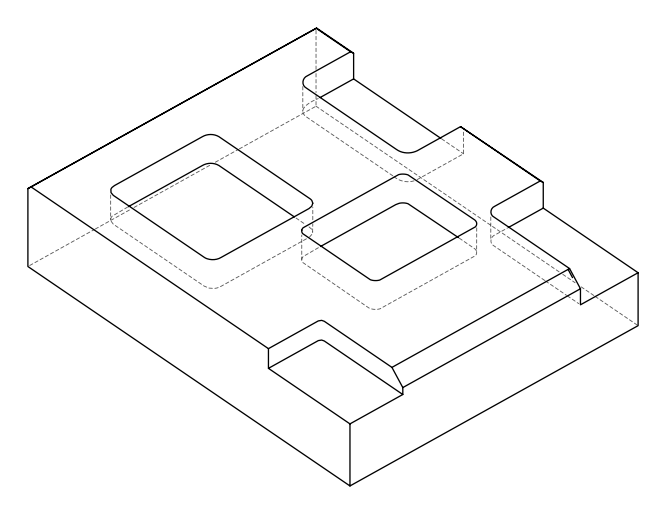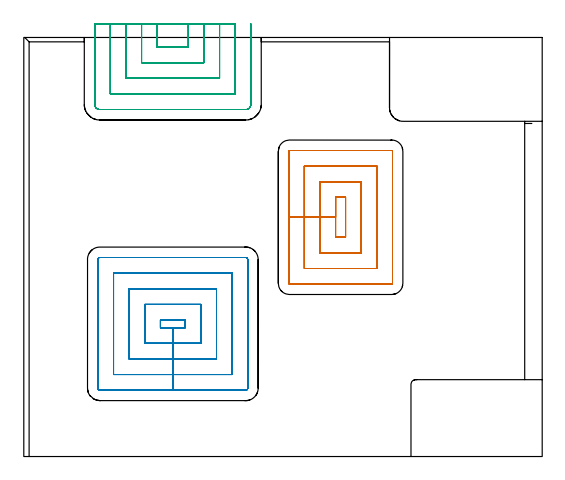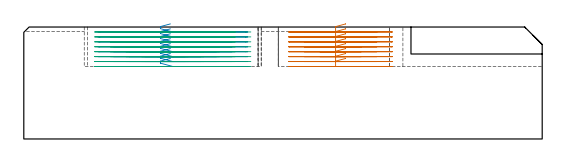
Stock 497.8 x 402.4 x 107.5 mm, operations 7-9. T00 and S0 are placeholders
(PLAN: 9 operations, 2 tool changes, 161.2 min)
(1 AREA_MILL | FG_CHAMFER_SURFACE | UGT0205_001 | 1.05 min | 537 mm3)
(2 AREA_MILL_1 | FG_CHAMFER_SURFACE_1 | UGT0205_001 | 2.14 min | 1138 mm3)
(3 AREA_MILL_2 | FG_CHAMFER_SURFACE_2 | UGT0205_001 | 12.26 min | 37284 mm3)
(4 AREA_MILL_3 | FG_CHAMFER_SURFACE_3 | UGT0205_001 | 6.6 min | 5040 mm3)
(5 MILL_CORNER_NOTCH_RECTANGULAR | CORNER_NOTCH_RECTANGULAR | NXT0201_009 | Follow Part, ap 2, ae 75% | 49.61 min | 239700 mm3)
(6 MILL_CORNER_NOTCH_RECTANGULAR_1 | CORNER_NOTCH_RECTANGULAR_1 | UGT0201_094 | Follow Part, ap 5, ae 75% | 16.57 min | 444851 mm3)
(7 MILL_RECTANGULAR_POCKET | POCKET_RECTANGULAR_STRAIGHT | UGT0201_094 | Follow Part, ap 5, ae 75% | 19.37 min | 668623 mm3)
(8 MILL_RECTANGULAR_POCKET_1 | POCKET_RECTANGULAR_STRAIGHT_1 | UGT0201_094 | Follow Part, ap 5, ae 75% | 26.13 min | 910686 mm3)
(9 MILL_SLOT | SLOT_PARTIAL_RECTANGULAR | UGT0201_094 | Follow Part, ap 5, ae 75% | 27.53 min | 506445 mm3)
(TOOL UGT0205_001 | Chamfer Mill 20 x 3 x 45 deg. | D20 FL50 Z2)
(TOOL NXT0201_009 | ENDMILL 8mm [2P460-0800-NA 1630] | D8 FL26 Z6)
(TOOL UGT0201_094 | End mill 20 mm | D20 FL38 Z4)
(OP 7 MILL_RECTANGULAR_POCKET)
G17 G21 G94 G90
T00 M6
G54
G17 G0 G90 X309. Y248.773 S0 M3
G43 Z117.5 H0
Z110.5
G94 G1 Y248.9 Z110.466 F250.
X299.4 Z107.894
Y229.75 Z102.762
Y210.6 F500.
X309.
Y248.9
X299.4
Y229.75
X284.4
Y195.6
X324.
Y263.9
X284.4
Y229.75
X269.4
Y180.6
X339.
Y278.9
X269.4
Y229.75
X254.4
Y166.4
G3 X255.2 Y165.6 R0.8
G1 X353.2
G3 X354. Y166.4 R0.8
G1 Y293.1
G3 X353.2 Y293.9 R0.8
G1 X255.2
G3 X254.4 Y293.1 R0.8
G1 Y229.75
Y228.75
G0 X309. Y248.773 Z105.762
G1 Y248.9 Z105.728 F250.
X299.4 Z103.156
Y229.75 Z98.025
Y210.6 F500.
X309.
Y248.9
X299.4
Y229.75
X284.4
Y195.6
X324.
Y263.9
X284.4
Y229.75
X269.4
Y180.6
X339.
Y278.9
X269.4
Y229.75
X254.4
Y166.4
G3 X255.2 Y165.6 R0.8
G1 X353.2
G3 X354. Y166.4 R0.8
G1 Y293.1
G3 X353.2 Y293.9 R0.8
G1 X255.2
G3 X254.4 Y293.1 R0.8
G1 Y229.75
Y228.75
G0 X309. Y248.773 Z101.025
G1 Y248.9 Z100.991 F250.
X299.4 Z98.419
Y229.75 Z93.287
Y210.6 F500.
X309.
Y248.9
X299.4
Y229.75
X284.4
Y195.6
X324.
Y263.9
X284.4
Y229.75
X269.4
Y180.6
X339.
Y278.9
X269.4
Y229.75
X254.4
Y166.4
G3 X255.2 Y165.6 R0.8
G1 X353.2
G3 X354. Y166.4 R0.8
G1 Y293.1
G3 X353.2 Y293.9 R0.8
G1 X255.2
G3 X254.4 Y293.1 R0.8
G1 Y229.75
Y228.75
G0 X309. Y248.773 Z96.287
G1 Y248.9 Z96.253 F250.
X299.4 Z93.681
Y229.75 Z88.55
Y210.6 F500.
X309.
Y248.9
X299.4
Y229.75
X284.4
Y195.6
X324.
Y263.9
X284.4
Y229.75
X269.4
Y180.6
X339.
Y278.9
X269.4
Y229.75
X254.4
Y166.4
G3 X255.2 Y165.6 R0.8
G1 X353.2
G3 X354. Y166.4 R0.8
G1 Y293.1
G3 X353.2 Y293.9 R0.8
G1 X255.2
G3 X254.4 Y293.1 R0.8
G1 Y229.75
Y228.75
G0 X309. Y248.773 Z91.55
G1 Y248.9 Z91.516 F250.
X299.4 Z88.944
Y229.75 Z83.812
Y210.6 F500.
X309.
Y248.9
X299.4
Y229.75
X284.4
Y195.6
X324.
Y263.9
X284.4
Y229.75
X269.4
Y180.6
X339.
Y278.9
X269.4
Y229.75
X254.4
Y166.4
G3 X255.2 Y165.6 R0.8
G1 X353.2
G3 X354. Y166.4 R0.8
G1 Y293.1
G3 X353.2 Y293.9 R0.8
G1 X255.2
G3 X254.4 Y293.1 R0.8
G1 Y229.75
Y228.75
G0 X309. Y248.773 Z86.812
G1 Y248.9 Z86.779 F250.
X299.4 Z84.206
Y229.75 Z79.075
Y210.6 F500.
X309.
Y248.9
X299.4
Y229.75
X284.4
Y195.6
X324.
Y263.9
X284.4
Y229.75
X269.4
Y180.6
X339.
Y278.9
X269.4
Y229.75
X254.4
Y166.4
G3 X255.2 Y165.6 R0.8
G1 X353.2
G3 X354. Y166.4 R0.8
G1 Y293.1
G3 X353.2 Y293.9 R0.8
G1 X255.2
G3 X254.4 Y293.1 R0.8
G1 Y229.75
Y228.75
G0 X309. Y248.773 Z82.075
G1 Y248.9 Z82.041 F250.
X299.4 Z79.469
Y229.75 Z74.337
Y210.6 F500.
X309.
Y248.9
X299.4
Y229.75
X284.4
Y195.6
X324.
Y263.9
X284.4
Y229.75
X269.4
Y180.6
X339.
Y278.9
X269.4
Y229.75
X254.4
Y166.4
G3 X255.2 Y165.6 R0.8
G1 X353.2
G3 X354. Y166.4 R0.8
G1 Y293.1
G3 X353.2 Y293.9 R0.8
G1 X255.2
G3 X254.4 Y293.1 R0.8
G1 Y229.75
Y228.75
G0 X309. Y248.773 Z77.337
G1 Y248.9 Z77.304 F250.
X299.4 Z74.731
Y229.75 Z69.6
Y210.6 F500.
X309.
Y248.9
X299.4
Y229.75
X284.4
Y195.6
X324.
Y263.9
X284.4
Y229.75
X269.4
Y180.6
X339.
Y278.9
X269.4
Y229.75
X254.4
Y166.4
G3 X255.2 Y165.6 R0.8
G1 X353.2
G3 X354. Y166.4 R0.8
G1 Y293.1
G3 X353.2 Y293.9 R0.8
G1 X255.2
G3 X254.4 Y293.1 R0.8
G1 Y229.75
Y228.75
G0 Z117.5
M5
M2
(OP 8 MILL_RECTANGULAR_POCKET_1)
G17 G21 G94 G90
T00 M6
G54
G17 G0 G90 X140.777 Y131.1 S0 M3
G43 Z117.5 H0
Z110.5
G94 G1 X131.2 Z107.934 F250.
Y123.7 Z105.951
X143.1 Z102.762
X155. F500.
Y131.1
X131.2
Y123.7
X143.1
Y108.7
X170.
Y146.1
X116.2
Y108.7
X143.1
Y93.7
X185.
Y161.1
X101.2
Y93.7
X143.1
Y78.7
X200.
Y176.1
X86.2
Y78.7
X143.1
Y63.7
X213.2
G3 X215. Y65.5 R1.8
G1 Y189.3
G3 X213.2 Y191.1 R1.8
G1 X73.
G3 X71.2 Y189.3 R1.8
G1 Y65.5
G3 X73. Y63.7 R1.8
G1 X143.1
X144.1
G0 X140.777 Y131.1 Z105.762
G1 X131.2 Z103.196 F250.
Y123.7 Z101.214
X143.1 Z98.025
X155. F500.
Y131.1
X131.2
Y123.7
X143.1
Y108.7
X170.
Y146.1
X116.2
Y108.7
X143.1
Y93.7
X185.
Y161.1
X101.2
Y93.7
X143.1
Y78.7
X200.
Y176.1
X86.2
Y78.7
X143.1
Y63.7
X213.2
G3 X215. Y65.5 R1.8
G1 Y189.3
G3 X213.2 Y191.1 R1.8
G1 X73.
G3 X71.2 Y189.3 R1.8
G1 Y65.5
G3 X73. Y63.7 R1.8
G1 X143.1
X144.1
G0 X140.777 Y131.1 Z101.025
G1 X131.2 Z98.459 F250.
Y123.7 Z96.476
X143.1 Z93.287
X155. F500.
Y131.1
X131.2
Y123.7
X143.1
Y108.7
X170.
Y146.1
X116.2
Y108.7
X143.1
Y93.7
X185.
Y161.1
X101.2
Y93.7
X143.1
Y78.7
X200.
Y176.1
X86.2
Y78.7
X143.1
Y63.7
X213.2
G3 X215. Y65.5 R1.8
G1 Y189.3
G3 X213.2 Y191.1 R1.8
G1 X73.
G3 X71.2 Y189.3 R1.8
G1 Y65.5
G3 X73. Y63.7 R1.8
G1 X143.1
X144.1
G0 X140.777 Y131.1 Z96.287
G1 X131.2 Z93.721 F250.
Y123.7 Z91.739
X143.1 Z88.55
X155. F500.
Y131.1
X131.2
Y123.7
X143.1
Y108.7
X170.
Y146.1
X116.2
Y108.7
X143.1
Y93.7
X185.
Y161.1
X101.2
Y93.7
X143.1
Y78.7
X200.
Y176.1
X86.2
Y78.7
X143.1
Y63.7
X213.2
G3 X215. Y65.5 R1.8
G1 Y189.3
G3 X213.2 Y191.1 R1.8
G1 X73.
G3 X71.2 Y189.3 R1.8
G1 Y65.5
G3 X73. Y63.7 R1.8
G1 X143.1
X144.1
G0 X140.777 Y131.1 Z91.55
G1 X131.2 Z88.984 F250.
Y123.7 Z87.001
X143.1 Z83.812
X155. F500.
Y131.1
X131.2
Y123.7
X143.1
Y108.7
X170.
Y146.1
X116.2
Y108.7
X143.1
Y93.7
X185.
Y161.1
X101.2
Y93.7
X143.1
Y78.7
X200.
Y176.1
X86.2
Y78.7
X143.1
Y63.7
X213.2
G3 X215. Y65.5 R1.8
G1 Y189.3
G3 X213.2 Y191.1 R1.8
G1 X73.
G3 X71.2 Y189.3 R1.8
G1 Y65.5
G3 X73. Y63.7 R1.8
G1 X143.1
X144.1
G0 X140.777 Y131.1 Z86.812
G1 X131.2 Z84.246 F250.
Y123.7 Z82.264
X143.1 Z79.075
X155. F500.
Y131.1
X131.2
Y123.7
X143.1
Y108.7
X170.
Y146.1
X116.2
Y108.7
X143.1
Y93.7
X185.
Y161.1
X101.2
Y93.7
X143.1
Y78.7
X200.
Y176.1
X86.2
Y78.7
X143.1
Y63.7
X213.2
G3 X215. Y65.5 R1.8
G1 Y189.3
G3 X213.2 Y191.1 R1.8
G1 X73.
G3 X71.2 Y189.3 R1.8
G1 Y65.5
G3 X73. Y63.7 R1.8
G1 X143.1
X144.1
G0 X140.777 Y131.1 Z82.075
G1 X131.2 Z79.509 F250.
Y123.7 Z77.526
X143.1 Z74.337
X155. F500.
Y131.1
X131.2
Y123.7
X143.1
Y108.7
X170.
Y146.1
X116.2
Y108.7
X143.1
Y93.7
X185.
Y161.1
X101.2
Y93.7
X143.1
Y78.7
X200.
Y176.1
X86.2
Y78.7
X143.1
Y63.7
X213.2
G3 X215. Y65.5 R1.8
G1 Y189.3
G3 X213.2 Y191.1 R1.8
G1 X73.
G3 X71.2 Y189.3 R1.8
G1 Y65.5
G3 X73. Y63.7 R1.8
G1 X143.1
X144.1
G0 X140.777 Y131.1 Z77.337
G1 X131.2 Z74.771 F250.
Y123.7 Z72.789
X143.1 Z69.6
X155. F500.
Y131.1
X131.2
Y123.7
X143.1
Y108.7
X170.
Y146.1
X116.2
Y108.7
X143.1
Y93.7
X185.
Y161.1
X101.2
Y93.7
X143.1
Y78.7
X200.
Y176.1
X86.2
Y78.7
X143.1
Y63.7
X213.2
G3 X215. Y65.5 R1.8
G1 Y189.3
G3 X213.2 Y191.1 R1.8
G1 X73.
G3 X71.2 Y189.3 R1.8
G1 Y65.5
G3 X73. Y63.7 R1.8
G1 X143.1
X144.1
G0 Z117.5
M5
M2
(OP 9 MILL_SLOT)
G17 G21 G94 G90
T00 M6
G54
G17 G0 G90 X128.1 Y415.4 S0 M3
G43 Z117.5 H0
Z102.762
G94 G1 Y412.4 F250.
Y393.2 F500.
X158.
Y412.4
Y415.4 F250.
X113.1
Y412.4
Y378.2 F500.
X173.
Y412.4
Y415.4 F250.
X98.1
Y412.4
Y363.2 F500.
X188.
Y412.4
Y415.4 F250.
X83.1
Y412.4
Y348.2 F500.
X203.
Y412.4
Y415.4 F250.
X68.1
Y412.4
Y338. F500.
G3 X72.9 Y333.2 R4.8
G1 X213.2
G3 X218. Y338. R4.8
G1 Y412.4
Y415.4 F250.
G0 X128.1 Z98.025
G1 Y412.4
Y393.2 F500.
X158.
Y412.4
Y415.4 F250.
X113.1
Y412.4
Y378.2 F500.
X173.
Y412.4
Y415.4 F250.
X98.1
Y412.4
Y363.2 F500.
X188.
Y412.4
Y415.4 F250.
X83.1
Y412.4
Y348.2 F500.
X203.
Y412.4
Y415.4 F250.
X68.1
Y412.4
Y338. F500.
G3 X72.9 Y333.2 R4.8
G1 X213.2
G3 X218. Y338. R4.8
G1 Y412.4
Y415.4 F250.
G0 X128.1 Z93.287
G1 Y412.4
Y393.2 F500.
X158.
Y412.4
Y415.4 F250.
X113.1
Y412.4
Y378.2 F500.
X173.
Y412.4
Y415.4 F250.
X98.1
Y412.4
Y363.2 F500.
X188.
Y412.4
Y415.4 F250.
X83.1
Y412.4
Y348.2 F500.
X203.
Y412.4
Y415.4 F250.
X68.1
Y412.4
Y338. F500.
G3 X72.9 Y333.2 R4.8
G1 X213.2
G3 X218. Y338. R4.8
G1 Y412.4
Y415.4 F250.
G0 X128.1 Z88.55
G1 Y412.4
Y393.2 F500.
X158.
Y412.4
Y415.4 F250.
X113.1
Y412.4
Y378.2 F500.
X173.
Y412.4
Y415.4 F250.
X98.1
Y412.4
Y363.2 F500.
X188.
Y412.4
Y415.4 F250.
X83.1
Y412.4
Y348.2 F500.
X203.
Y412.4
Y415.4 F250.
X68.1
Y412.4
Y338. F500.
G3 X72.9 Y333.2 R4.8
G1 X213.2
G3 X218. Y338. R4.8
G1 Y412.4
Y415.4 F250.
G0 X128.1 Z83.812
G1 Y412.4
Y393.2 F500.
X158.
Y412.4
Y415.4 F250.
X113.1
Y412.4
Y378.2 F500.
X173.
Y412.4
Y415.4 F250.
X98.1
Y412.4
Y363.2 F500.
X188.
Y412.4
Y415.4 F250.
X83.1
Y412.4
Y348.2 F500.
X203.
Y412.4
Y415.4 F250.
X68.1
Y412.4
Y338. F500.
G3 X72.9 Y333.2 R4.8
G1 X213.2
G3 X218. Y338. R4.8
G1 Y412.4
Y415.4 F250.
G0 X128.1 Z79.075
G1 Y412.4
Y393.2 F500.
X158.
Y412.4
Y415.4 F250.
X113.1
Y412.4
Y378.2 F500.
X173.
Y412.4
Y415.4 F250.
X98.1
Y412.4
Y363.2 F500.
X188.
Y412.4
Y415.4 F250.
X83.1
Y412.4
Y348.2 F500.
X203.
Y412.4
Y415.4 F250.
X68.1
Y412.4
Y338. F500.
G3 X72.9 Y333.2 R4.8
G1 X213.2
G3 X218. Y338. R4.8
G1 Y412.4
Y415.4 F250.
G0 X128.1 Z74.337
G1 Y412.4
Y393.2 F500.
X158.
Y412.4
Y415.4 F250.
X113.1
Y412.4
Y378.2 F500.
X173.
Y412.4
Y415.4 F250.
X98.1
Y412.4
Y363.2 F500.
X188.
Y412.4
Y415.4 F250.
X83.1
Y412.4
Y348.2 F500.
X203.
Y412.4
Y415.4 F250.
X68.1
Y412.4
Y338. F500.
G3 X72.9 Y333.2 R4.8
G1 X213.2
G3 X218. Y338. R4.8
G1 Y412.4
Y415.4 F250.
G0 X128.1 Z69.6
G1 Y412.4
Y393.2 F500.
X158.
Y412.4
Y415.4 F250.
X113.1
Y412.4
Y378.2 F500.
X173.
Y412.4
Y415.4 F250.
X98.1
Y412.4
Y363.2 F500.
X188.
Y412.4
Y415.4 F250.
X83.1
Y412.4
Y348.2 F500.
X203.
Y412.4
Y415.4 F250.
X68.1
Y412.4
Y338. F500.
G3 X72.9 Y333.2 R4.8
G1 X213.2
G3 X218. Y338. R4.8
G1 Y412.4
Y415.4 F250.
G0 Z117.5
M5
M2
